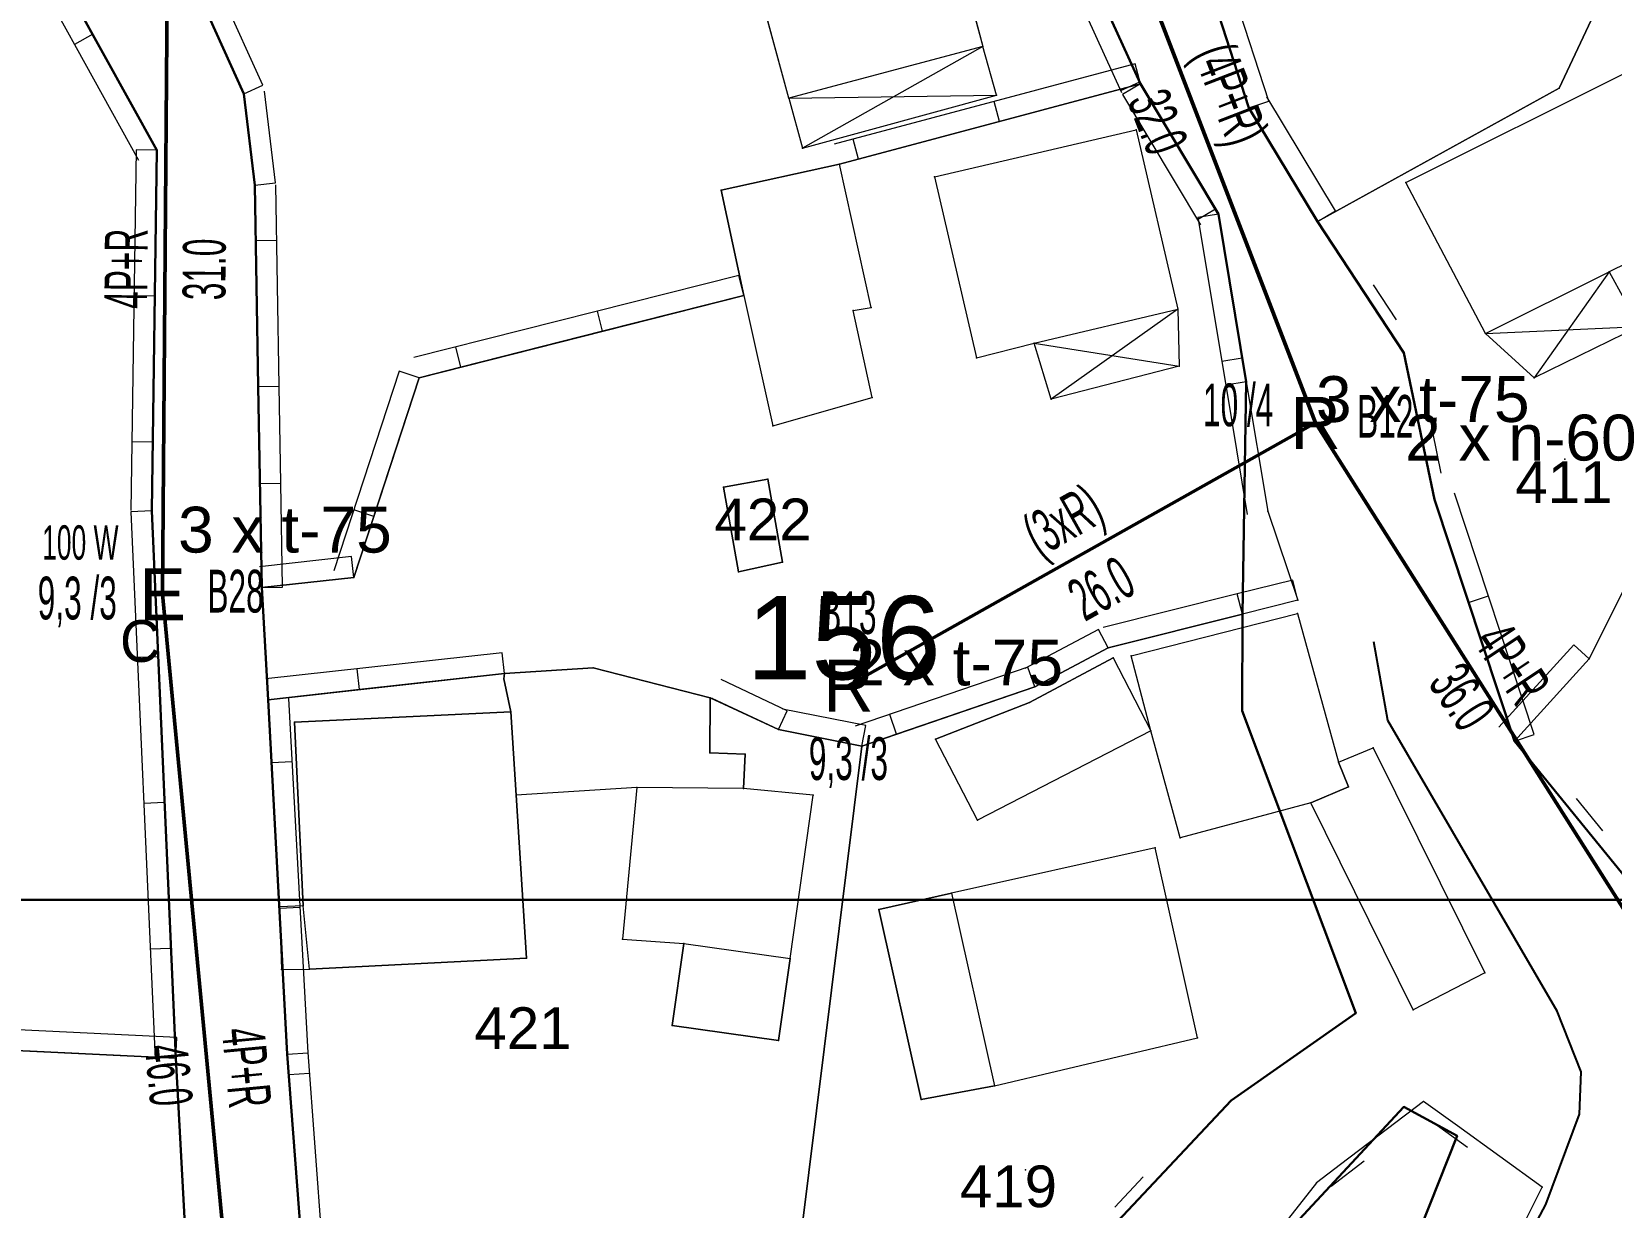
# Model space of a CAD drawing. Header units: millimetres. Extents: x 614452 to 616952, y 4151662 to 4153442.
# Drawn here: x 615501.7 to 615577.5, y 4152527.8 to 4152584.1 of the extents above; entities that cross this region are included whole.
import ezdxf
from ezdxf.enums import TextEntityAlignment as Align
from ezdxf.xclip import XClip

# ---------------------------------------------------------------- set-up
doc = ezdxf.new("R2010")
doc.units = ezdxf.units.MM
doc.header["$XCLIPFRAME"] = 2
for name, color, linetype, lineweight in [('02_ADA_ALN_YENI', 7, 'Continuous', 30), ('02_ADA_NO_YENI', 18, 'Continuous', 0), ('03_PARSEL_ALN_ESKI', 18, 'Continuous', 0), ('03_PARSEL_ALN_YENI', 171, 'Continuous', 0), ('03_PARSEL_NO_ESKI', 5, 'Continuous', 0), ('03_PARSEL_SNR_YENI', 5, 'Continuous', 0), ('04_YAPI_ALN_TSCLSIZ', 18, 'Continuous', 0), ('04_YAPI_SNR_TSCL', 232, 'Continuous', 0), ('04_YAPI_SNR_TSCLSZ', 77, 'Continuous', 0), ('06_DETAY_SNR_KROKI', 4, 'Continuous', 0), ('07_SNRTIP_GECERLI', 30, 'Continuous', 0), ('07_SNRTIP_SABIT', 18, 'Continuous', 0), ('DIREK_AG_MEVCUT', 120, 'Continuous', 25), ('DIREK_AG_YENI', 108, 'Continuous', 25), ('HAT_AG_HAVAI_MEVCUT', 126, 'Continuous', 50), ('HAT_AG_HAVAI_YENI', 3, 'Continuous', 50), ('NOKTA_DETAY_YENI', 171, 'Continuous', 0), ('NOKTA_PARSEL_ESKI', 6, 'Continuous', 0), ('NOKTA_PARSEL_YENI', 30, 'Continuous', 0), ('NOKTA_YAPI_TSCL', 232, 'Continuous', 0), ('NOKTA_YAPI_TSCLSIZ', 77, 'Continuous', 0)]:
    doc.layers.add(name, color=color, linetype=linetype, lineweight=lineweight)
for name, color, linetype in [('ANTET', 7, 'Continuous'), ('LAMBA_GUCU', 4, 'Continuous'), ('Unknown_Point_Feature', 7, 'Continuous')]:
    doc.layers.add(name, color=color, linetype=linetype)
doc.styles.add('Direk', font='B_CAD')
doc.styles.get("Standard").update_dxf_attribs({"font": 'Arial'})

# ---------------------------------------------------------------- blocks, each defined once
blk = doc.blocks.new('fggg')
at = {"layer": '02_ADA_ALN_YENI', "color": 252}
for points in [[(615609.761, 4152593.183, 0), (615608.861, 4152577.919, 0), (615606.774, 4152568.396, 0), (615602.205, 4152556.296, 0), (615599.75, 4152548.886, 0), (615602.805, 4152543.966, 0), (615592.81, 4152546.273, 0), (615594.49, 4152536.909, 0), (615592.452, 4152535.622, 0), (615582.768, 4152536.164, 0), (615578.676, 4152542.944, 0), (615572.837, 4152550.11, 0), (615569.008, 4152561.69, 0), (615567.529, 4152568.723, 0), (615563.399, 4152575.03, 0), (615560.102, 4152580.484, 0), (615558.487, 4152585.469, 0)], [(615501.25, 4152590.126, 0), (615507.724, 4152578.449, 0), (615507.474, 4152561.152, 0), (615508.633, 4152534.902, 0), (615509.696, 4152515.162, 0), (615509.696, 4152515.162, 0), (615514.004, 4152504.009, 0), (615516.447, 4152492.188, 0), (615512.829, 4152466.754, 0), (615508.115, 4152460.35, 0), (615503.162, 4152460.737, 0), (615486.441, 4152456.847, 0), (615501.544, 4152455.159, 0), (615489.491, 4152436.325, 0), (615488.049, 4152431.59, 0), (615483.747, 4152429.484, 0), (615464.52, 4152425.889, 0), (615450.557, 4152424.492, 0), (615438.073, 4152424.472, 0), (615413.463, 4152434.159, 0)], [(615549.051, 4152594.453, 0), (615554.899, 4152581.624, 0), (615558.636, 4152575.379, 0), (615559.974, 4152567.34, 0), (615559.789, 4152556.199, 0), (615559.773, 4152551.565, 0), (615565.227, 4152537.064, 0), (615559.243, 4152532.884, 0), (615551.337, 4152524.454, 0)], [(615515.106, 4152520.159, 0), (615513.975, 4152535.106, 0), (615513.975, 4152535.106, 0), (615513.056, 4152552.097, 0), (615512.755, 4152557.473, 0), (615512.588, 4152567.119, 0), (615512.421, 4152576.765, 0), (615511.889, 4152581.155, 0), (615506.932, 4152592.108, 0)]]:
    blk.add_polyline3d(points, dxfattribs=at)
blk.add_polyline3d([(615556.865, 4152505.739, 0), (615554.799, 4152518.878, 0), (615567.533, 4152532.572, 0), (615570.083, 4152531.185, 0), (615559.437, 4152504.37, 0), (615556.865, 4152505.739, 0)], close=True, dxfattribs=at)
at = {"layer": '03_PARSEL_ALN_ESKI', "color": 252}
for p in [(615575.26, 4152563.633), (615537.093, 4152560.742), (615525.577, 4152536.346), (615549.393, 4152529.555)]:
    blk.add_point(p, dxfattribs=at)
at = {"layer": '03_PARSEL_ALN_YENI', "color": 252}
blk.add_polyline3d([(615549.051, 4152594.453, 0), (615554.899, 4152581.624, 0), (615540.47, 4152577.775, 0), (615534.782, 4152576.524, 0), (615535.882, 4152571.476, 0), (615535.882, 4152571.476, 0), (615520.297, 4152567.538, 0), (615517.166, 4152557.964, 0), (615512.755, 4152557.473, 0), (615512.588, 4152567.119, 0), (615512.421, 4152576.765, 0), (615511.889, 4152581.155, 0), (615506.932, 4152592.108, 0)], dxfattribs=at)
for points in [[(615589.095, 4152588.463, 0), (615578.169, 4152588.199, 0), (615574.986, 4152581.424, 0), (615563.399, 4152575.03, 0), (615560.102, 4152580.484, 0), (615558.487, 4152585.469, 0), (615557.837, 4152596.094, 0), (615557.392, 4152602.66, 0), (615557.888, 4152617.923, 0), (615559.37, 4152619.377, 0), (615577.035, 4152621.439, 0), (615584.719, 4152623.288, 0), (615589.242, 4152610.505, 0), (615592.857, 4152597.904, 0), (615595.383, 4152587.299, 0), (615589.095, 4152588.463, 0)], [(615501.25, 4152590.126, 0), (615507.724, 4152578.449, 0), (615507.474, 4152561.152, 0), (615508.633, 4152534.902, 0), (615490.952, 4152535.753, 0), (615477.327, 4152568.299, 0), (615477.434, 4152569.307, 0), (615478.202, 4152576.583, 0), (615480.981, 4152602.884, 0), (615502.11, 4152602.86, 0), (615500.489, 4152595.984, 0), (615500.982, 4152592.301, 0), (615501.25, 4152590.126, 0)], [(615609.761, 4152593.183, 0), (615608.861, 4152577.919, 0), (615606.774, 4152568.396, 0), (615602.205, 4152556.296, 0), (615599.75, 4152548.886, 0), (615602.805, 4152543.966, 0), (615592.81, 4152546.273, 0), (615594.49, 4152536.909, 0), (615592.452, 4152535.622, 0), (615582.768, 4152536.164, 0), (615578.676, 4152542.944, 0), (615572.837, 4152550.11, 0), (615576.42, 4152554.049, 0), (615581.761, 4152564.731, 0), (615586.32, 4152577.047, 0), (615589.095, 4152588.463, 0), (615595.383, 4152587.299, 0), (615599.47, 4152588.139, 0), (615600.169, 4152588.489, 0), (615609.761, 4152593.183, 0)], [(615567.529, 4152568.723, 0), (615563.399, 4152575.03, 0), (615574.986, 4152581.424, 0), (615578.169, 4152588.199, 0), (615589.095, 4152588.463, 0), (615586.32, 4152577.047, 0), (615581.761, 4152564.731, 0), (615576.42, 4152554.049, 0), (615572.837, 4152550.11, 0), (615569.008, 4152561.69, 0), (615567.529, 4152568.723, 0)], [(615537.532, 4152550.661, 0), (615534.268, 4152552.179, 0), (615528.647, 4152553.624, 0), (615524.394, 4152553.354, 0), (615513.056, 4152552.097, 0), (615512.755, 4152557.473, 0), (615517.166, 4152557.964, 0), (615520.297, 4152567.538, 0), (615535.882, 4152571.476, 0), (615534.782, 4152576.524, 0), (615540.47, 4152577.775, 0), (615554.899, 4152581.624, 0), (615558.636, 4152575.379, 0), (615559.974, 4152567.34, 0), (615559.789, 4152556.199, 0), (615553.349, 4152554.585, 0), (615549.826, 4152552.717, 0), (615541.54, 4152549.876, 0), (615537.532, 4152550.661, 0)], [(615538.279, 4152523.638, 0), (615541.54, 4152549.876, 0), (615549.826, 4152552.717, 0), (615553.349, 4152554.585, 0), (615559.789, 4152556.199, 0), (615559.773, 4152551.565, 0), (615565.227, 4152537.064, 0), (615559.243, 4152532.884, 0), (615551.337, 4152524.454, 0), (615551.378, 4152513.617, 0), (615540.132, 4152512.005, 0), (615546.031, 4152501.736, 0), (615538.56, 4152496.164, 0), (615533.389, 4152508.062, 0), (615531.665, 4152513.249, 0), (615532.714, 4152520.922, 0), (615538.279, 4152523.638, 0)], [(615513.975, 4152535.106, 0), (615513.056, 4152552.097, 0), (615524.394, 4152553.354, 0), (615528.647, 4152553.624, 0), (615534.268, 4152552.179, 0), (615537.532, 4152550.661, 0), (615541.54, 4152549.876, 0), (615538.279, 4152523.638, 0), (615532.714, 4152520.922, 0), (615527.877, 4152518.844, 0), (615516.21, 4152514.944, 0), (615515.106, 4152520.159, 0), (615513.975, 4152535.106, 0)], [(615465.536, 4152515.156, 0), (615490.952, 4152535.753, 0), (615508.633, 4152534.902, 0), (615509.696, 4152515.162, 0), (615514.004, 4152504.009, 0), (615516.447, 4152492.188, 0), (615512.99, 4152480.249, 0), (615465.536, 4152515.156, 0)], [(615556.865, 4152505.739, 0), (615554.799, 4152518.878, 0), (615567.533, 4152532.572, 0), (615570.083, 4152531.185, 0), (615559.437, 4152504.37, 0), (615556.865, 4152505.739, 0)]]:
    blk.add_polyline3d(points, close=True, dxfattribs=at)
at = {"layer": '03_PARSEL_SNR_YENI', "color": 252}
for p, q in [((615548.141, 4152594.038, 0.953), (615553.989, 4152581.209, 0.953)), ((615512.8, 4152581.567, 0.953), (615507.843, 4152592.52, 0.953)), ((615500.375, 4152589.641, 0.953), (615506.849, 4152577.964, 0.953)), ((615501.25, 4152590.126, 0.953), (615504.644, 4152584.004, 0.953)), ((615551.954, 4152588.084, 0.953), (615554.858, 4152581.714, 0.953)), ((615511.889, 4152581.155, 0.953), (615509.003, 4152587.532, 0.953)), ((615561.053, 4152580.792, 0.953), (615559.438, 4152585.777, 0.953)), ((615560.102, 4152580.484, 0.953), (615558.487, 4152585.469, 0.953)), ((615504.644, 4152584.004, 0.953), (615503.77, 4152583.519, 0.953)), ((615504.644, 4152584.004, 0.953), (615507.724, 4152578.449, 0.953)), ((615554.641, 4152582.59, 0.953), (615540.212, 4152578.741, 0.953)), ((615554.899, 4152581.624, 0.953), (615554.641, 4152582.59, 0.953)), ((615511.889, 4152581.155, 0.953), (615512.8, 4152581.567, 0.953)), ((615513.414, 4152576.885, 0.953), (615512.882, 4152581.275, 0.953)), ((615554.899, 4152581.624, 0.953), (615548.136, 4152579.82, 0.953)), ((615554.858, 4152581.714, 0.953), (615553.948, 4152581.299, 0.953)), ((615554.899, 4152581.624, 0.953), (615554.041, 4152581.111, 0.953)), ((615554.858, 4152581.714, 0.953), (615554.899, 4152581.624, 0.953)), ((615554.899, 4152581.624, 0.953), (615558.493, 4152575.617, 0.953)), ((615512.421, 4152576.765, 0.953), (615511.889, 4152581.155, 0.953)), ((615548.136, 4152579.82, 0.953), (615547.878, 4152580.786, 0.953)), ((615554.041, 4152581.111, 0.953), (615557.778, 4152574.866, 0.953)), ((615560.102, 4152580.484, 0.953), (615561.053, 4152580.792, 0.953)), ((615563.399, 4152575.03, 0.953), (615560.102, 4152580.484, 0.953)), ((615564.255, 4152575.547, 0.953), (615560.958, 4152581.001, 0.953)), ((615548.136, 4152579.82, 0.953), (615541.372, 4152578.016, 0.953)), ((615541.372, 4152578.016, 0.953), (615541.114, 4152578.982, 0.953)), ((615506.724, 4152578.463, 0.953), (615506.474, 4152561.166, 0.953)), ((615507.724, 4152578.449, 0.953), (615506.724, 4152578.463, 0.953)), ((615507.724, 4152578.449, 0.953), (615507.623, 4152571.45, 0.953)), ((615541.372, 4152578.016, 0.953), (615540.47, 4152577.775, 0.953)), ((615512.421, 4152576.765, 0.953), (615513.414, 4152576.885, 0.953)), ((615512.467, 4152574.118, 0.953), (615512.421, 4152576.765, 0.953)), ((615513.588, 4152567.136, 0.953), (615513.421, 4152576.782, 0.953)), ((615558.493, 4152575.617, 0.953), (615557.635, 4152575.104, 0.953)), ((615558.636, 4152575.379, 0.953), (615557.65, 4152575.215, 0.953)), ((615557.65, 4152575.215, 0.953), (615558.988, 4152567.176, 0.953)), ((615558.493, 4152575.617, 0.953), (615558.636, 4152575.379, 0.953)), ((615558.636, 4152575.379, 0.953), (615559.785, 4152568.474, 0.953)), ((615563.399, 4152575.03, 0.953), (615564.255, 4152575.547, 0.953)), ((615563.399, 4152575.03, 0.953), (615566.138, 4152570.847, 0.953)), ((615512.467, 4152574.118, 0.953), (615513.467, 4152574.135, 0.953)), ((615512.588, 4152567.119, 0.953), (615512.467, 4152574.118, 0.953)), ((615535.637, 4152572.445, 0.953), (615520.052, 4152568.508, 0.953)), ((615535.882, 4152571.476, 0.953), (615535.637, 4152572.445, 0.953)), ((615507.623, 4152571.45, 0.953), (615506.623, 4152571.464, 0.953)), ((615507.623, 4152571.45, 0.953), (615507.522, 4152564.45, 0.953)), ((615535.882, 4152571.476, 0.953), (615529.095, 4152569.761, 0.953)), ((615566.061, 4152571.992, 0.953), (615567.157, 4152570.319, 0.953)), ((615529.095, 4152569.761, 0.953), (615528.85, 4152570.73, 0.953)), ((615566.138, 4152570.847, 0.953), (615567.529, 4152568.723, 0.953)), ((615529.095, 4152569.761, 0.953), (615522.308, 4152568.046, 0.953)), ((615522.308, 4152568.046, 0.953), (615522.063, 4152569.016, 0.953)), ((615559.785, 4152568.474, 0.953), (615558.799, 4152568.31, 0.953)), ((615559.785, 4152568.474, 0.953), (615559.974, 4152567.34, 0.953)), ((615567.529, 4152568.723, 0.953), (615568.558, 4152563.83, 0.953)), ((615519.347, 4152567.849, 0.953), (615516.216, 4152558.275, 0.953)), ((615520.297, 4152567.538, 0.953), (615519.347, 4152567.849, 0.953)), ((615522.308, 4152568.046, 0.953), (615520.297, 4152567.538, 0.953)), ((615512.588, 4152567.119, 0.953), (615513.588, 4152567.136, 0.953)), ((615512.669, 4152562.46, 0.953), (615512.588, 4152567.119, 0.953)), ((615513.669, 4152562.477, 0.953), (615513.588, 4152567.136, 0.953)), ((615520.297, 4152567.538, 0.953), (615518.121, 4152560.885, 0.953)), ((615568.903, 4152564.924, 0.953), (615569.314, 4152562.967, 0.953)), ((615507.522, 4152564.45, 0.953), (615506.522, 4152564.465, 0.953)), ((615507.522, 4152564.45, 0.953), (615507.474, 4152561.152, 0.953)), ((615568.558, 4152563.83, 0.953), (615569.008, 4152561.69, 0.953)), ((615512.669, 4152562.46, 0.953), (615513.669, 4152562.477, 0.953)), ((615512.755, 4152557.473, 0.953), (615512.669, 4152562.46, 0.953)), ((615513.755, 4152557.49, 0.953), (615513.669, 4152562.477, 0.953)), ((615570.639, 4152556.756, 0.953), (615569.008, 4152561.69, 0.953)), ((615573.786, 4152550.424, 0.953), (615569.957, 4152562.004, 0.953)), ((615507.474, 4152561.152, 0.953), (615506.475, 4152561.108, 0.953)), ((615506.475, 4152561.108, 0.953), (615507.634, 4152534.858, 0.953)), ((615507.474, 4152561.152, 0.953), (615507.783, 4152554.159, 0.953)), ((615518.121, 4152560.885, 0.953), (615517.166, 4152557.964, 0.953)), ((615518.121, 4152560.885, 0.953), (615517.171, 4152561.196, 0.953)), ((615517.055, 4152558.958, 0.953), (615512.644, 4152558.467, 0.953)), ((615517.166, 4152557.964, 0.953), (615517.055, 4152558.958, 0.953)), ((615517.166, 4152557.964, 0.953), (615512.755, 4152557.473, 0.953)), ((615512.755, 4152557.473, 0.953), (615513.755, 4152557.49, 0.953)), ((615559.546, 4152557.169, 0.953), (615553.106, 4152555.555, 0.953)), ((615559.789, 4152556.199, 0.953), (615559.546, 4152557.169, 0.953)), ((615570.639, 4152556.756, 0.953), (615571.589, 4152557.07, 0.953)), ((615572.837, 4152550.11, 0.953), (615570.639, 4152556.756, 0.953)), ((615552.881, 4152555.468, 0.953), (615549.358, 4152553.6, 0.953)), ((615553.349, 4152554.585, 0.953), (615552.881, 4152555.468, 0.953)), ((615559.789, 4152556.199, 0.953), (615553.349, 4152554.585, 0.953)), ((615575.68, 4152554.722, 0.953), (615572.097, 4152550.783, 0.953)), ((615576.42, 4152554.049, 0.953), (615575.68, 4152554.722, 0.953)), ((615507.783, 4152554.159, 0.953), (615506.784, 4152554.115, 0.953)), ((615507.783, 4152554.159, 0.953), (615508.092, 4152547.166, 0.953)), ((615524.284, 4152554.348, 0.953), (615512.946, 4152553.091, 0.953)), ((615524.394, 4152553.354, 0.953), (615524.284, 4152554.348, 0.953)), ((615553.349, 4152554.585, 0.953), (615549.826, 4152552.717, 0.953)), ((615576.42, 4152554.049, 0.953), (615572.837, 4152550.11, 0.953)), ((615517.437, 4152552.583, 0.953), (615517.326, 4152553.577, 0.953)), ((615524.394, 4152553.354, 0.953), (615517.437, 4152552.583, 0.953)), ((615549.502, 4152553.663, 0.953), (615541.216, 4152550.822, 0.953)), ((615549.826, 4152552.717, 0.953), (615549.502, 4152553.663, 0.953)), ((615517.437, 4152552.583, 0.953), (615513.056, 4152552.097, 0.953)), ((615537.959, 4152551.565, 0.953), (615534.787, 4152553.061, 0.953)), ((615549.826, 4152552.717, 0.953), (615543.204, 4152550.447, 0.953)), ((615513.219, 4152549.086, 0.953), (615513.056, 4152552.097, 0.953)), ((615514.974, 4152535.16, 0.953), (615514.055, 4152552.151, 0.953)), ((615537.532, 4152550.661, 0.953), (615534.36, 4152552.157, 0.953)), ((615537.532, 4152550.661, 0.953), (615537.959, 4152551.565, 0.953)), ((615541.732, 4152550.857, 0.953), (615537.724, 4152551.642, 0.953)), ((615543.204, 4152550.447, 0.953), (615542.88, 4152551.393, 0.953)), ((615541.54, 4152549.876, 0.953), (615537.532, 4152550.661, 0.953)), ((615541.54, 4152549.876, 0.953), (615541.732, 4152550.857, 0.953)), ((615543.204, 4152550.447, 0.953), (615541.54, 4152549.876, 0.953)), ((615572.837, 4152550.11, 0.953), (615573.786, 4152550.424, 0.953)), ((615572.837, 4152550.11, 0.953), (615575.995, 4152546.234, 0.953)), ((615513.219, 4152549.086, 0.953), (615514.217, 4152549.14, 0.953)), ((615513.597, 4152542.096, 0.953), (615513.219, 4152549.086, 0.953)), ((615508.092, 4152547.166, 0.953), (615507.093, 4152547.122, 0.953)), ((615508.092, 4152547.166, 0.953), (615508.4, 4152540.172, 0.953)), ((615575.8, 4152547.364, 0.953), (615577.063, 4152545.814, 0.953)), ((615575.995, 4152546.234, 0.953), (615578.676, 4152542.944, 0.953)), ((615513.597, 4152542.096, 0.953), (615514.595, 4152542.15, 0.953)), ((615513.975, 4152535.106, 0.953), (615513.597, 4152542.096, 0.953)), ((615508.4, 4152540.172, 0.953), (615507.401, 4152540.128, 0.953)), ((615508.4, 4152540.172, 0.953), (615508.633, 4152534.902, 0.953)), ((615508.681, 4152535.901, 0.953), (615491, 4152536.751, 0.953)), ((615508.633, 4152534.902, 0.953), (615508.681, 4152535.901, 0.953)), ((615508.633, 4152534.902, 0.953), (615501.641, 4152535.238, 0.953)), ((615513.975, 4152535.106, 0.953), (615514.974, 4152535.16, 0.953)), ((615514.05, 4152534.119, 0.953), (615513.975, 4152535.106, 0.953)), ((615516.103, 4152520.234, 0.953), (615514.972, 4152535.181, 0.953)), ((615508.889, 4152530.14, 0.953), (615508.633, 4152534.902, 0.953)), ((615514.05, 4152534.119, 0.953), (615515.047, 4152534.195, 0.953)), ((615514.578, 4152527.139, 0.953), (615514.05, 4152534.119, 0.953)), ((615554.757, 4152528.101, 0.953), (615559.243, 4152532.884, 0.953)), ((615509.427, 4152520.155, 0.953), (615508.889, 4152530.14, 0.953)), ((615553.663, 4152527.756, 0.953), (615555.031, 4152529.215, 0.953)), ((615551.337, 4152524.454, 0.953), (615554.757, 4152528.101, 0.953))]:
    blk.add_line(p, q, dxfattribs=at)
for p in [(615554.899, 4152581.624, 654.681), (615554.899, 4152581.624, 654.681), (615554.899, 4152581.624, 654.681), (615511.889, 4152581.155, 657.974), (615511.889, 4152581.155, 657.974), (615560.102, 4152580.484, 654.435), (615560.102, 4152580.484, 654.435), (615507.724, 4152578.449, 657.882), (615507.724, 4152578.449, 657.882), (615540.47, 4152577.775, 656.794), (615512.421, 4152576.765, 657.895), (615512.421, 4152576.765, 657.895), (615558.636, 4152575.379, 654.283), (615558.636, 4152575.379, 654.283), (615563.399, 4152575.03, 654.256), (615563.399, 4152575.03, 654.256), (615535.882, 4152571.476, 655.96), (615567.529, 4152568.723, 653.718), (615567.529, 4152568.723, 653.718), (615512.588, 4152567.119, 655.211), (615512.588, 4152567.119, 657.895), (615520.297, 4152567.538, 654.802), (615520.297, 4152567.538, 654.802), (615559.974, 4152567.34, 653.404), (615512.669, 4152562.46, 655.211), (615512.669, 4152562.46, 657.895), (615569.008, 4152561.69, 653.028), (615569.008, 4152561.69, 653.028), (615507.474, 4152561.152, 657.228), (615507.474, 4152561.152, 657.228), (615517.166, 4152557.964, 654.447), (615517.166, 4152557.964, 654.447), (615512.755, 4152557.473, 655.211), (615512.755, 4152557.473, 655.211), (615559.789, 4152556.199, 653.335), (615553.349, 4152554.585, 654.154), (615553.349, 4152554.585, 654.154), (615576.42, 4152554.049, 654.843), (615524.394, 4152553.354, 654.41), (615549.826, 4152552.717, 654.647), (615549.826, 4152552.717, 654.647), (615513.056, 4152552.097, 655.074), (615513.056, 4152552.097, 655.074), (615534.36, 4152552.157, 654.025), (615537.532, 4152550.661, 654.308), (615537.532, 4152550.661, 654.308), (615541.54, 4152549.876, 654.135), (615541.54, 4152549.876, 654.135), (615572.837, 4152550.11, 651.884), (615572.837, 4152550.11, 651.884), (615572.837, 4152550.11, 651.884), (615513.975, 4152535.106, 655.449), (615513.975, 4152535.106, 655.449), (615508.633, 4152534.902, 655.31), (615508.633, 4152534.902, 655.31), (615508.633, 4152534.902, 655.31), (615559.243, 4152532.884, 650.822)]:
    blk.add_point(p, dxfattribs=at)
at = {"layer": '04_YAPI_ALN_TSCLSIZ', "color": 252}
for points in [[(615535.396, 4152590.634, 0), (615544.724, 4152593.127, 0), (615547.344, 4152583.422, 0), (615538.036, 4152580.938, 0), (615535.396, 4152590.634, 0)], [(615535.614, 4152558.22, 0), (615534.894, 4152562.286, 0), (615537.03, 4152562.664, 0), (615537.735, 4152558.684, 0), (615535.614, 4152558.22, 0)], [(615555.399, 4152550.611, 0), (615554.453, 4152554.199, 0), (615562.435, 4152556.228, 0), (615564.396, 4152549.093, 0), (615564.886, 4152547.912, 0), (615563.065, 4152547.157, 0), (615556.808, 4152545.475, 0), (615555.399, 4152550.611, 0)], [(615545.074, 4152550.211, 0), (615549.578, 4152551.968, 0), (615553.597, 4152554.109, 0), (615555.399, 4152550.611, 0), (615547.077, 4152546.324, 0), (615545.074, 4152550.211, 0)], [(615524.951, 4152547.517, 0), (615524.697, 4152551.521, 0), (615524.357, 4152553.097, 0), (615524.394, 4152553.354, 0), (615528.647, 4152553.624, 0), (615534.268, 4152552.179, 0), (615534.251, 4152549.553, 0), (615535.932, 4152549.482, 0), (615535.863, 4152547.837, 0), (615530.747, 4152547.885, 0), (615524.951, 4152547.517, 0)], [(615525.447, 4152539.707, 0), (615515.047, 4152539.176, 0), (615514.744, 4152542.219, 0), (615514.318, 4152551.019, 0), (615524.697, 4152551.521, 0), (615524.951, 4152547.517, 0), (615525.447, 4152539.707, 0)], [(615571.421, 4152538.994, 0), (615567.98, 4152537.224, 0), (615563.065, 4152547.157, 0), (615564.886, 4152547.912, 0), (615564.396, 4152549.093, 0), (615566.062, 4152549.784, 0), (615571.421, 4152538.994, 0)], [(615545.843, 4152542.813, 0), (615547.897, 4152533.575, 0), (615544.376, 4152532.921, 0), (615542.349, 4152542.037, 0), (615545.843, 4152542.813, 0)], [(615538.095, 4152539.681, 0), (615537.541, 4152535.758, 0), (615532.446, 4152536.478, 0), (615533, 4152540.401, 0), (615538.095, 4152539.681, 0)]]:
    blk.add_polyline3d(points, close=True, dxfattribs=at)
at = {"layer": '04_YAPI_SNR_TSCL', "color": 252}
for p, q in [((615567.634, 4152576.903, 656.691), (615578.261, 4152582.208, 661.625)), ((615545.026, 4152577.175, 659.716), (615554.7, 4152579.422, 658.274)), ((615554.7, 4152579.422, 658.274), (615556.696, 4152570.831, 654.674)), ((615540.47, 4152577.775, 655.591), (615534.782, 4152576.524, 658.16)), ((615541.983, 4152570.897, 654.995), (615540.47, 4152577.775, 655.591)), ((615545.026, 4152577.175, 659.716), (615547.043, 4152568.492, 655.385)), ((615571.449, 4152569.661, 656.363), (615567.634, 4152576.903, 656.691)), ((615534.782, 4152576.524, 658.16), (615535.882, 4152571.476, 654.063)), ((615582.221, 4152575.015, 661.646), (615577.381, 4152572.615, 658.117)), ((615571.449, 4152569.661, 656.363), (615577.381, 4152572.615, 658.117)), ((615535.882, 4152571.476, 658.16), (615537.265, 4152565.235, 654.063)), ((615541.114, 4152570.761, 654.873), (615541.983, 4152570.897, 654.995)), ((615542.039, 4152566.593, 654.224), (615541.114, 4152570.761, 654.873)), ((615549.809, 4152569.187, 654.806), (615556.696, 4152570.831, 654.674)), ((615547.043, 4152568.492, 655.385), (615549.809, 4152569.187, 654.806)), ((615537.265, 4152565.235, 654.063), (615542.039, 4152566.593, 654.224)), ((615530.747, 4152547.885, 652.226), (615530.054, 4152540.617, 651.448)), ((615535.863, 4152547.837, 652.62), (615530.747, 4152547.885, 652.226)), ((615539.203, 4152547.526, 652.78), (615535.863, 4152547.837, 652.62)), ((615538.095, 4152539.681, 654.253), (615539.203, 4152547.526, 652.78)), ((615555.609, 4152544.985, 653.552), (615545.843, 4152542.813, 654.783)), ((615557.632, 4152535.887, 651.426), (615555.609, 4152544.985, 653.552)), ((615545.843, 4152542.813, 654.783), (615547.897, 4152533.575, 652.144)), ((615530.054, 4152540.617, 651.448), (615533, 4152540.401, 652.537)), ((615533, 4152540.401, 652.537), (615538.095, 4152539.681, 653.762)), ((615547.897, 4152533.575, 652.144), (615557.632, 4152535.887, 651.426))]:
    blk.add_line(p, q, dxfattribs=at)
at = {"layer": '04_YAPI_SNR_TSCLSZ', "color": 252}
for p, q in [((615544.724, 4152593.127, 660.311), (615547.344, 4152583.422, 655.281)), ((615538.036, 4152580.938, 659.212), (615535.396, 4152590.634, 660.4)), ((615547.344, 4152583.422, 655.281), (615538.036, 4152580.938, 659.212)), ((615547.344, 4152583.422, 655.281), (615538.691, 4152578.54, 658.827)), ((615547.989, 4152581.081, 660.227), (615547.344, 4152583.422, 655.281)), ((615538.036, 4152580.938, 659.212), (615547.989, 4152581.081, 660.227)), ((615538.036, 4152580.938, 659.212), (615538.691, 4152578.54, 658.827)), ((615538.691, 4152578.54, 658.827), (615547.989, 4152581.081, 660.227)), ((615577.381, 4152572.615, 658.117), (615573.78, 4152567.526, 656.067)), ((615577.381, 4152572.615, 658.117), (615578.816, 4152569.996, 656.57)), ((615556.696, 4152570.831, 654.674), (615550.611, 4152566.501, 652.808)), ((615556.696, 4152570.831, 654.674), (615556.754, 4152568.083, 654.403)), ((615571.449, 4152569.661, 656.363), (615578.816, 4152569.996, 656.57)), ((615578.816, 4152569.996, 656.57), (615573.78, 4152567.526, 656.067)), ((615549.809, 4152569.187, 654.806), (615556.754, 4152568.083, 654.403)), ((615550.611, 4152566.501, 652.808), (615549.809, 4152569.187, 654.806)), ((615573.78, 4152567.526, 656.067), (615571.449, 4152569.661, 656.363)), ((615556.754, 4152568.083, 654.403), (615550.611, 4152566.501, 652.808)), ((615537.03, 4152562.664, 654.054), (615534.894, 4152562.286, 656.573)), ((615537.735, 4152558.684, 654.082), (615537.03, 4152562.664, 654.054)), ((615534.894, 4152562.286, 656.573), (615535.614, 4152558.22, 653.731)), ((615535.614, 4152558.22, 653.731), (615537.735, 4152558.684, 654.082)), ((615554.453, 4152554.199, 653.856), (615562.435, 4152556.228, 653.169)), ((615562.435, 4152556.228, 653.169), (615564.396, 4152549.093, 653.893)), ((615553.597, 4152554.109, 653.734), (615549.578, 4152551.968, 654.065)), ((615553.597, 4152554.109, 653.734), (615555.399, 4152550.611, 654.242)), ((615555.399, 4152550.611, 654.242), (615554.453, 4152554.199, 653.856)), ((615524.394, 4152553.354, 654.41), (615524.357, 4152553.097, 652.845)), ((615528.647, 4152553.624, 653.931), (615524.394, 4152553.354, 654.41)), ((615534.268, 4152552.179, 653.76), (615528.647, 4152553.624, 653.931)), ((615524.357, 4152553.097, 652.845), (615524.697, 4152551.521, 656.225)), ((615534.251, 4152549.553, 655.507), (615534.268, 4152552.179, 653.76)), ((615549.578, 4152551.968, 654.065), (615545.074, 4152550.211, 655.06)), ((615524.697, 4152551.521, 656.225), (615514.318, 4152551.019, 654.918)), ((615514.318, 4152551.019, 654.918), (615514.744, 4152542.219, 655.687)), ((615524.951, 4152547.517, 656.811), (615524.697, 4152551.521, 656.225)), ((615547.077, 4152546.324, 655.521), (615545.074, 4152550.211, 655.06)), ((615555.399, 4152550.611, 654.242), (615547.077, 4152546.324, 655.521)), ((615556.808, 4152545.475, 653.144), (615555.399, 4152550.611, 654.242)), ((615535.932, 4152549.482, 652.605), (615534.251, 4152549.553, 655.507)), ((615535.863, 4152547.837, 652.62), (615535.932, 4152549.482, 652.605)), ((615564.396, 4152549.093, 653.893), (615566.062, 4152549.784, 652.692)), ((615566.062, 4152549.784, 652.692), (615571.421, 4152538.994, 650.481)), ((615564.396, 4152549.093, 653.893), (615564.886, 4152547.912, 655.41)), ((615564.886, 4152547.912, 655.41), (615563.065, 4152547.157, 651.753)), ((615530.747, 4152547.885, 652.226), (615524.951, 4152547.517, 656.424)), ((615525.447, 4152539.707, 656.811), (615524.951, 4152547.517, 656.225)), ((615563.065, 4152547.157, 651.753), (615556.808, 4152545.475, 653.144)), ((615567.98, 4152537.224, 650.471), (615563.065, 4152547.157, 651.753)), ((615545.843, 4152542.813, 654.783), (615542.349, 4152542.037, 654.742)), ((615514.744, 4152542.219, 655.687), (615513.611, 4152542.164, 654.177)), ((615513.611, 4152542.164, 654.177), (615513.696, 4152539.163, 652.714)), ((615515.047, 4152539.176, 656.415), (615514.744, 4152542.219, 655.687)), ((615542.349, 4152542.037, 654.742), (615544.376, 4152532.921, 651.658)), ((615533, 4152540.401, 652.537), (615532.446, 4152536.478, 651.279)), ((615515.047, 4152539.176, 656.415), (615525.447, 4152539.707, 656.811)), ((615537.541, 4152535.758, 654.253), (615538.095, 4152539.681, 652.78)), ((615513.696, 4152539.163, 652.714), (615515.047, 4152539.176, 656.415)), ((615571.421, 4152538.994, 650.481), (615567.98, 4152537.224, 650.471)), ((615532.446, 4152536.478, 651.279), (615537.541, 4152535.758, 654.253)), ((615544.376, 4152532.921, 651.658), (615547.897, 4152533.575, 652.144))]:
    blk.add_line(p, q, dxfattribs=at)
at = {"layer": '06_DETAY_SNR_KROKI', "color": 252}
for p, q in [((615559.974, 4152567.34, 0.953), (615558.988, 4152567.176, 0.953)), ((615558.988, 4152567.176, 0.953), (615560.02, 4152560.977, 0.953)), ((615559.974, 4152567.34, 0.953), (615561.006, 4152561.141, 0.953)), ((615561.006, 4152561.141, 653.404), (615562.446, 4152556.865, 653.335)), ((615562.203, 4152557.835, 0.953), (615559.546, 4152557.169, 0.953)), ((615562.446, 4152556.865, 0.953), (615562.203, 4152557.835, 0.953)), ((615562.446, 4152556.865, 0.953), (615559.789, 4152556.199, 0.953)), ((615568.482, 4152532.835, 0.953), (615564.501, 4152529.81, 0.953)), ((615570.112, 4152531.656, 0.953), (615568.482, 4152532.835, 0.953)), ((615570.592, 4152530.615, 0.953), (615568.972, 4152531.787, 0.953)), ((615574.163, 4152528.726, 0.953), (615570.112, 4152531.656, 0.953)), ((615564.501, 4152529.81, 0.953), (615563.34, 4152528.928, 0.953)), ((615565.637, 4152529.967, 0.953), (615564.045, 4152528.757, 0.953)), ((615563.34, 4152528.928, 0.953), (615560.255, 4152524.993, 0.953)), ((615569.971, 4152520.366, 0.953), (615574.163, 4152528.726, 0.953))]:
    blk.add_line(p, q, dxfattribs=at)
for p in [(615559.974, 4152567.34, 654.283), (615561.006, 4152561.141, 653.404), (615562.446, 4152556.865, 653.335), (615559.789, 4152556.199, 654.154), (615568.482, 4152532.835, 670.522), (615568.482, 4152532.835, 670.522), (615563.34, 4152528.928, 650.27), (615563.34, 4152528.928, 650.27), (615574.163, 4152528.726, 650.565), (615574.163, 4152528.726, 650.565)]:
    blk.add_point(p, dxfattribs=at)
at = {"layer": '07_SNRTIP_GECERLI', "color": 252}
for points in [[(615563.399, 4152575.03, 654.256), (615574.986, 4152581.424, 0), (615578.169, 4152588.199, 0), (615589.095, 4152588.463, 0)], [(615576.42, 4152554.049, 654.843), (615581.761, 4152564.731, 655.434), (615586.32, 4152577.047, 661.646), (615589.095, 4152588.463, 661.646)], [(615559.789, 4152556.199, 0), (615559.974, 4152567.34, 0)], [(615513.056, 4152552.097, 655.074), (615512.755, 4152557.473, 655.211)], [(615565.227, 4152537.064, 0), (615559.773, 4152551.565, 0), (615559.789, 4152556.199, 0)], [(615541.54, 4152549.876, 654.135), (615538.279, 4152523.638, 0), (615532.714, 4152520.922, 0)], [(615559.243, 4152532.884, 650.822), (615565.227, 4152537.064, 0)], [(615556.865, 4152505.739, 0), (615554.799, 4152518.878, 0), (615567.533, 4152532.572, 0)], [(615567.533, 4152532.572, 0), (615570.083, 4152531.185, 0)], [(615570.083, 4152531.185, 0), (615559.437, 4152504.37, 0)]]:
    blk.add_polyline3d(points, dxfattribs=at)
at = {"layer": '07_SNRTIP_SABIT', "color": 252}
for points in [[(615540.191, 4152623.446, 661.394), (615542.786, 4152617.971, 660.767), (615544.431, 4152610.07, 659.426), (615549.328, 4152601.756, 658.348), (615549.051, 4152594.453, 660.033), (615554.899, 4152581.624, 654.681)], [(615557.888, 4152617.923, 657.838), (615557.392, 4152602.66, 656.637), (615557.837, 4152596.094, 655.723), (615558.487, 4152585.469, 656.821), (615560.102, 4152580.484, 654.435), (615563.399, 4152575.03, 654.256)], [(615516.526, 4152617.567, 660.904), (615514.315, 4152616.119, 660.455), (615510.966, 4152611.9, 661.496), (615508.246, 4152606.914, 660.359), (615506.479, 4152602.686, 659.776), (615505.895, 4152597.688, 658.915), (615506.932, 4152592.108, 658.442), (615511.889, 4152581.155, 657.974), (615512.421, 4152576.765, 657.895), (615512.588, 4152567.119, 657.895), (615512.755, 4152557.473, 657.895)], [(615502.11, 4152602.86, 659.434), (615500.489, 4152595.984, 658.691), (615500.982, 4152592.301, 658.728), (615501.25, 4152590.126, 658.57), (615507.724, 4152578.449, 657.882), (615507.474, 4152561.152, 657.228), (615508.633, 4152534.902, 655.31)], [(615512.755, 4152557.473, 654.802), (615517.166, 4152557.964, 0), (615520.297, 4152567.538, 0), (615535.882, 4152571.476, 655.96), (615534.782, 4152576.524, 655.96), (615540.47, 4152577.775, 655.591), (615554.899, 4152581.624, 654.681)], [(615554.899, 4152581.624, 654.681), (615558.636, 4152575.379, 654.283), (615559.974, 4152567.34, 0)], [(615563.399, 4152575.03, 654.256), (615567.529, 4152568.723, 653.718), (615569.008, 4152561.69, 653.028), (615572.837, 4152550.11, 651.884)], [(615541.54, 4152549.876, 654.135), (615549.826, 4152552.717, 654.647), (615553.349, 4152554.585, 654.154), (615559.789, 4152556.199, 0)], [(615572.837, 4152550.11, 651.884), (615576.42, 4152554.049, 654.843)], [(615513.056, 4152552.097, 655.074), (615524.394, 4152553.354, 0), (615528.647, 4152553.624, 653.931), (615534.268, 4152552.179, 653.76), (615537.532, 4152550.661, 654.308), (615541.54, 4152549.876, 654.135)], [(615516.21, 4152514.944, 652.881), (615515.106, 4152520.159, 653.496), (615513.975, 4152535.106, 655.449), (615513.056, 4152552.097, 655.074)], [(615572.837, 4152550.11, 651.884), (615578.676, 4152542.944, 650.854)], [(615490.952, 4152535.753, 665.332), (615508.633, 4152534.902, 655.31)], [(615508.633, 4152534.902, 655.31), (615509.696, 4152515.162, 653.607), (615514.004, 4152504.009, 652.013), (615516.447, 4152492.188, 650.656)], [(615551.378, 4152513.617, 648.301), (615551.337, 4152524.454, 650.499), (615559.243, 4152532.884, 650.822)]]:
    blk.add_polyline3d(points, dxfattribs=at)
at = {"layer": 'NOKTA_DETAY_YENI', "color": 252}
for p in [(615561.006, 4152561.141, 653.404), (615562.446, 4152556.865, 653.335), (615568.482, 4152532.835, 670.522), (615563.34, 4152528.928, 650.27), (615574.163, 4152528.726, 650.565)]:
    blk.add_point(p, dxfattribs=at)
at = {"layer": 'NOKTA_PARSEL_ESKI', "color": 252}
for p in [(615574.986, 4152581.424), (615559.773, 4152551.565), (615565.227, 4152537.064), (615567.533, 4152532.572), (615570.083, 4152531.185)]:
    blk.add_point(p, dxfattribs=at)
at = {"layer": 'NOKTA_PARSEL_YENI', "color": 252}
for p in [(615554.899, 4152581.624, 654.681), (615511.889, 4152581.155, 657.974), (615560.102, 4152580.484, 654.435), (615507.724, 4152578.449, 657.882), (615540.47, 4152577.775, 656.794), (615512.421, 4152576.765, 657.895), (615534.782, 4152576.524), (615558.636, 4152575.379, 654.283), (615563.399, 4152575.03, 654.256), (615535.882, 4152571.476, 655.96), (615567.529, 4152568.723, 653.718), (615512.588, 4152567.119), (615520.297, 4152567.538), (615559.974, 4152567.34), (615569.008, 4152561.69, 653.028), (615507.474, 4152561.152, 657.228), (615517.166, 4152557.964, 654.447), (615512.755, 4152557.473, 654.802), (615559.789, 4152556.199), (615553.349, 4152554.585, 654.154), (615576.42, 4152554.049, 654.843), (615524.394, 4152553.354, 654.41), (615528.647, 4152553.624, 653.931), (615549.826, 4152552.717, 654.647), (615513.056, 4152552.097, 655.074), (615534.268, 4152552.179, 653.76), (615534.36, 4152552.157, 654.025), (615537.532, 4152550.661, 654.308), (615541.54, 4152549.876, 654.135), (615572.837, 4152550.11, 651.884), (615513.975, 4152535.106, 655.449), (615508.633, 4152534.902, 655.31), (615559.243, 4152532.884, 650.822)]:
    blk.add_point(p, dxfattribs=at)
at = {"layer": 'NOKTA_YAPI_TSCL', "color": 252}
for p in [(615554.7, 4152579.422), (615545.026, 4152577.175, 659.716), (615567.634, 4152576.903, 656.691), (615577.381, 4152572.615, 658.117), (615541.114, 4152570.761, 654.873), (615541.983, 4152570.897, 654.995), (615556.696, 4152570.831, 654.674), (615549.809, 4152569.187, 654.806), (615571.449, 4152569.661, 656.363), (615547.043, 4152568.492, 655.385), (615542.039, 4152566.593, 654.224), (615537.265, 4152565.235, 654.063), (615530.747, 4152547.885, 652.226), (615535.863, 4152547.837, 652.62), (615539.203, 4152547.526, 652.78), (615555.609, 4152544.985, 653.552), (615545.843, 4152542.813), (615530.054, 4152540.617, 651.448), (615533, 4152540.401, 652.537), (615538.095, 4152539.681), (615557.632, 4152535.887, 651.426), (615547.897, 4152533.575, 652.144)]:
    blk.add_point(p, dxfattribs=at)
at = {"layer": 'NOKTA_YAPI_TSCLSIZ', "color": 252}
for p in [(615547.344, 4152583.422, 655.281), (615538.036, 4152580.938, 659.212), (615547.989, 4152581.081, 660.227), (615538.691, 4152578.54, 658.827), (615556.754, 4152568.083, 654.403), (615573.78, 4152567.526, 656.067), (615550.611, 4152566.501, 652.808), (615537.03, 4152562.664, 654.054), (615534.894, 4152562.286), (615537.735, 4152558.684, 654.082), (615535.614, 4152558.22, 653.731), (615562.435, 4152556.228, 653.169), (615553.597, 4152554.109, 653.734), (615554.453, 4152554.199, 653.856), (615524.357, 4152553.097, 652.845), (615549.578, 4152551.968, 654.065), (615514.318, 4152551.019, 654.918), (615524.697, 4152551.521, 656.225), (615545.074, 4152550.211, 655.06), (615555.399, 4152550.611, 654.242), (615534.251, 4152549.553), (615535.932, 4152549.482, 652.605), (615566.062, 4152549.784, 652.692), (615564.396, 4152549.093, 653.893), (615564.886, 4152547.912), (615524.951, 4152547.517), (615563.065, 4152547.157, 651.753), (615547.077, 4152546.324), (615556.808, 4152545.475, 653.144), (615513.611, 4152542.164, 654.177), (615514.744, 4152542.219), (615542.349, 4152542.037), (615525.447, 4152539.707, 656.811), (615513.696, 4152539.163, 652.714), (615515.047, 4152539.176, 656.415), (615571.421, 4152538.994, 650.481), (615567.98, 4152537.224, 650.471), (615532.446, 4152536.478, 651.279), (615537.541, 4152535.758), (615544.376, 4152532.921, 651.658)]:
    blk.add_point(p, dxfattribs=at)
at = {"layer": '02_ADA_NO_YENI', "color": 252}
blk.add_text('156', height=4, dxfattribs=at).set_placement((615536.006, 4152553.067))
at = {"layer": '03_PARSEL_NO_ESKI', "color": 252}
for s, p in [('411', (615572.879, 4152561.529)), ('422', (615534.468, 4152559.742)), ('421', (615522.952, 4152535.346)), ('419', (615546.238, 4152527.76))]:
    blk.add_text(s, height=2, dxfattribs=at).set_placement(p)

msp = doc.modelspace()

# ---------------------------------------------------------------- linework, layer by layer
msp.add_lwpolyline([(616327.5, 4152542.5), (615240.743, 4152542.5), (615240.743, 4153442.5), (615430.753, 4153442.5)])
at = {"color": 5}
msp.add_lwpolyline([(615528.986, 4152489.264), (615539.757, 4152496.125), (615550.733, 4152502.537), (615562.582, 4152511.416), (615567.925, 4152515.844), (615574.34, 4152527.89), (615575.963, 4152532.216), (615576.031, 4152534.244), (615574.882, 4152537.168), (615566.764, 4152551.092), (615566.088, 4152554.877)], dxfattribs=at)
at = {"layer": 'ANTET', "flags": 128}
msp.add_lwpolyline([(614452.5, 4151777.5), (614452.5, 4152542.5), (616764.34, 4152542.5), (616764.34, 4151662.5), (614452.5, 4151662.5)], close=True, dxfattribs=at)
at = {"layer": 'HAT_AG_HAVAI_MEVCUT'}
for p, q in [((615563.301, 4152565.369), (615551.681, 4152595.589)), ((615540.892, 4152552.772), (615563.301, 4152565.369))]:
    msp.add_line(p, q, dxfattribs=at)
at = {"layer": 'HAT_AG_HAVAI_YENI'}
for p, q in [((615507.999, 4152557.15), (615508.236, 4152588.341)), ((615563.301, 4152565.369), (615582.738, 4152534.684)), ((615512.34, 4152511.408), (615507.999, 4152557.15))]:
    msp.add_line(p, q, dxfattribs=at)

# ---------------------------------------------------------------- block references
ref = msp.add_blockref('fggg', (0, 0))
XClip(ref).set_block_clipping_path([(615240.7433106549, 4153442.5), (615240.7433106545, 4152542.5), (614452.5, 4152542.5), (614452.5, 4151662.5), (616764.340303037, 4151662.5), (616764.340303037, 4152542.5), (616327.5, 4152542.5), (616327.5, 4153442.5)])

# ---------------------------------------------------------------- texts
at = {"layer": 'DIREK_AG_MEVCUT', "width": 0.53}
for s, p in [('10 /4', (615559.587, 4152566.234)), ('B12', (615566.641, 4152565.682)), ('B13', (615540.892, 4152556.272)), ('9,3 /3', (615540.892, 4152549.272))]:
    msp.add_text(s, height=2.05, dxfattribs=at).set_placement(p, align=Align.MIDDLE_CENTER)
at = {"layer": 'DIREK_AG_MEVCUT', "style": 'Direk'}
for p in [(615563.301, 4152565.369), (615540.892, 4152552.772)]:
    msp.add_text('R', height=2.5, dxfattribs=at).set_placement(p, align=Align.MIDDLE_CENTER)
at = {"layer": 'DIREK_AG_YENI', "width": 0.53}
for s, p in [('9,3 /3', (615503.904, 4152556.972)), ('B28', (615511.496, 4152557.302))]:
    msp.add_text(s, height=2.05, dxfattribs=at).set_placement(p, align=Align.MIDDLE_CENTER)
at = {"layer": 'DIREK_AG_YENI', "style": 'Direk'}
msp.add_text('E', height=2.5, dxfattribs=at).set_placement((615507.999, 4152557.15), align=Align.MIDDLE_CENTER)
at = {"layer": 'DIREK_AG_YENI', "color": 4, "style": 'Direk'}
msp.add_text('C', height=2, dxfattribs=at).set_placement((615506.92, 4152554.908), align=Align.MIDDLE_CENTER)
at = {"layer": 'HAT_AG_HAVAI_MEVCUT', "lineweight": 30, "width": 0.53}
for s, rotation, p in [('(4P+R)', 291.03279, (615558.285, 4152580.784, 307775.841)), ('(3xR)', 29.34261, (615551.68, 4152559.811, 307781.651))]:
    msp.add_text(s, height=2.05, rotation=rotation, dxfattribs=at).set_placement(p, align=Align.CENTER)
for s, rotation, p in [('32.0', 291.03279, (615556.698, 4152580.174, 307775.841)), ('26.0', 29.34261, (615552.513, 4152558.329, 307781.651))]:
    msp.add_text(s, height=2.05, rotation=rotation, dxfattribs=at).set_placement(p, align=Align.TOP_CENTER)
at = {"layer": 'HAT_AG_HAVAI_YENI', "lineweight": 30, "width": 0.53}
for rotation, p in [(89.56449, (615507.267, 4152572.752, 307754.118)), (303.74881, (615571.891, 4152553.278, 307789.887)), (275.42112, (615511.016, 4152534.359, 307753.999))]:
    msp.add_text('4P+R', height=2.05, rotation=rotation, dxfattribs=at).set_placement(p, align=Align.CENTER)
for s, rotation, p in [('31.0', 89.56449, (615508.967, 4152572.739, 307754.118)), ('36.0', 303.74881, (615571.184, 4152552.806, 307789.887)), ('46.0', 275.42112, (615509.323, 4152534.199, 307753.999))]:
    msp.add_text(s, height=2.05, rotation=rotation, dxfattribs=at).set_placement(p, align=Align.TOP_CENTER)
at = {"layer": 'LAMBA_GUCU', "width": 0.55}
msp.add_text('100 W', height=1.65, dxfattribs=at).set_placement((615504.052, 4152559.634), align=Align.MIDDLE_CENTER)
at = {"layer": 'Unknown_Point_Feature', "color": 0}
for s, p in [('3 x t-75', (615563.316, 4152565.413)), ('2 x n-60', (615567.594, 4152563.565)), ('3 x t-75', (615508.74, 4152559.151)), ('2 x t-75', (615540.937, 4152552.779))]:
    msp.add_text(s, height=2.2, dxfattribs=at).set_placement(p)

doc.saveas('drawing.dxf')
